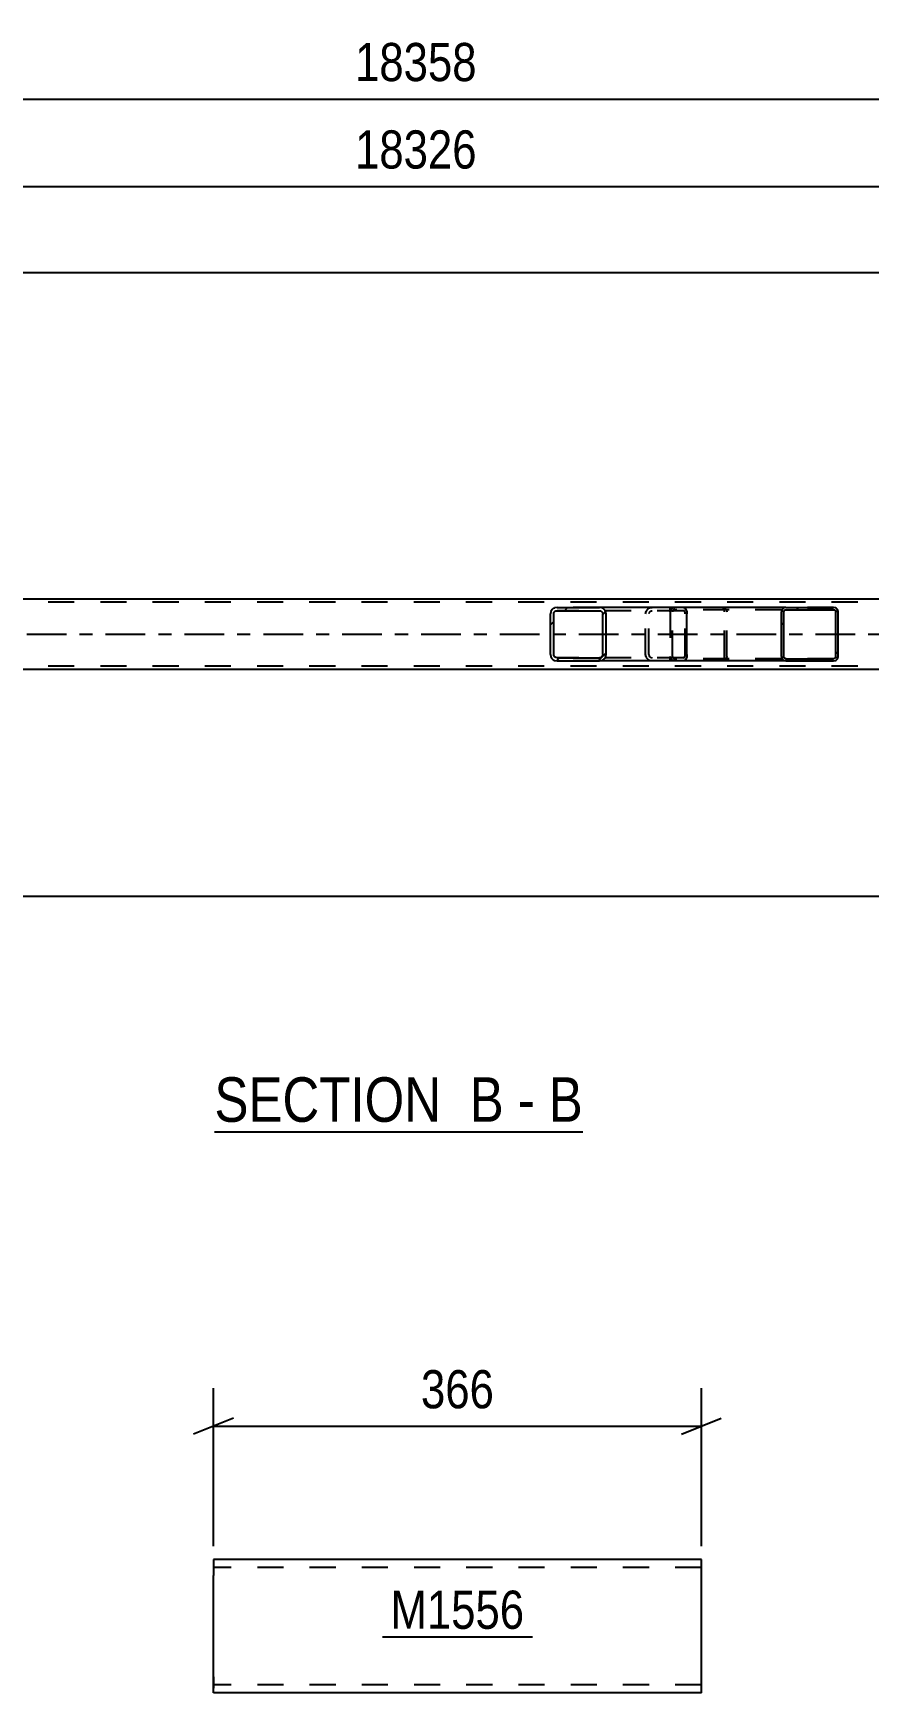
# Model space of a CAD drawing. Header units: millimetres. Extents: x 0 to 841, y 0 to 594.
# Drawn here: x 359 to 421.7, y 155.9 to 280.5 of the extents above; entities that cross this region are included whole.
import ezdxf

# ---------------------------------------------------------------- set-up
doc = ezdxf.new("R2010")
doc.units = ezdxf.units.MM
doc.linetypes.add('DXK_LINE_DOT2', pattern=[3.9198, 1.9599, -1.9599])
doc.linetypes.add('DXK_LINE_DOT3', pattern=[5.9187, 2.979, -0.9799, 0.9799, -0.9799])
doc.styles.add('Arial Narrow', font='ARIALN.TTF', dxfattribs={"height": 0.2})

# ---------------------------------------------------------------- blocks, each defined once
blk = doc.blocks.new('Unknown-814553284-12 - 5738')
at = {"color": 6, "linetype": 'Continuous'}
blk.add_line((372.64, 198.03), (400.29, 198.03), dxfattribs=at)
at = {"color": 0, "linetype": 'Continuous'}
for points in [[(390.75, 198.78), (390.75, 202.28), (372.64, 202.28), (372.64, 198.78)], [(394.36, 198.78), (394.36, 202.28), (391.8, 202.28), (391.8, 198.78)], [(396.68, 198.78), (396.68, 202.28), (395.41, 202.28), (395.41, 198.78)], [(400.29, 198.78), (400.29, 202.28), (397.73, 202.28), (397.73, 198.78)]]:
    blk.add_wipeout(points, dxfattribs=at)
at = {"color": 7, "linetype": 'Continuous', "style": 'Arial Narrow'}
for s, p in [('SECTION ', (372.64, 198.78)), ('B', (391.8, 198.78)), ('B', (397.73, 198.78)), ('-', (395.41, 198.78))]:
    blk.add_text(s, height=3.34, dxfattribs=at).set_placement(p)
blk = doc.blocks.new('Part-814553284-5862 - 5738')
at = {"linetype": 'Continuous'}
h = blk.add_hatch(dxfattribs=at)
h.set_pattern_fill('', scale=0.7, style=0, pattern_type=0)
h.set_pattern_definition([(45, (419.4212, 237.1762), (-1.57154, 1.57154), [])])
h.paths.add_polyline_path([(419.45, 237.05), (419.42, 237.18), (419.35, 237.28), (419.24, 237.35), (419.11, 237.37), (415.53, 237.37), (415.4, 237.35), (415.29, 237.28), (415.22, 237.18), (415.19, 237.05), (415.19, 233.69), (415.22, 233.57), (415.29, 233.47), (415.4, 233.4), (415.53, 233.37), (419.11, 233.37), (419.24, 233.4), (419.35, 233.47), (419.42, 233.57), (419.45, 233.69)])
h.paths.add_polyline_path([(419.26, 233.63), (419.23, 233.58), (419.17, 233.55), (419.11, 233.53), (415.53, 233.53), (415.47, 233.55), (415.41, 233.58), (415.37, 233.63), (415.36, 233.69), (415.36, 237.05), (415.37, 237.11), (415.41, 237.17), (415.47, 237.2), (415.53, 237.21), (419.11, 237.21), (419.17, 237.2), (419.23, 237.17), (419.26, 237.11), (419.28, 237.05), (419.28, 233.69)])
at = {"color": 7, "linetype": 'DXK_LINE_DOT2'}
for p, q in [((406.84, 237.05), (406.85, 237.08)), ((406.84, 237.05), (406.84, 233.69)), ((406.85, 237.08), (406.87, 237.18)), ((407.02, 237.11), (407.01, 237.05)), ((407.01, 233.69), (407.01, 237.05)), ((407.06, 237.17), (407.02, 237.11)), ((407.05, 237.35), (407.18, 237.37)), ((407.12, 237.2), (407.06, 237.17)), ((407.18, 237.21), (407.12, 237.2)), ((407.83, 237.37), (407.18, 237.37)), ((419.11, 237.21), (407.18, 237.21)), ((410.76, 237.37), (410.89, 237.35)), ((410.82, 237.2), (410.76, 237.21)), ((410.88, 237.17), (410.82, 237.2)), ((410.91, 237.11), (410.88, 237.17)), ((410.93, 237.05), (410.91, 237.11)), ((410.93, 233.69), (410.93, 237.05)), ((411.07, 237.18), (411.1, 237.05)), ((411.1, 233.69), (411.1, 237.05)), ((419.11, 237.37), (415.53, 237.37)), ((406.87, 233.57), (406.84, 233.69)), ((407.01, 233.69), (407.02, 233.63)), ((407.02, 233.63), (407.06, 233.58)), ((407.18, 233.37), (407.05, 233.4)), ((407.06, 233.58), (407.12, 233.55)), ((407.12, 233.55), (407.18, 233.53)), ((419.11, 233.53), (407.18, 233.53)), ((407.83, 233.37), (407.18, 233.37)), ((410.76, 233.53), (410.82, 233.55)), ((410.89, 233.4), (410.76, 233.37)), ((410.82, 233.55), (410.88, 233.58)), ((410.88, 233.58), (410.91, 233.63)), ((410.91, 233.63), (410.93, 233.69)), ((411.1, 233.69), (411.07, 233.57)), ((419.11, 233.37), (415.53, 233.37))]:
    blk.add_line(p, q, dxfattribs=at)
at = {"color": 2, "linetype": 'Continuous'}
for p, q in [((415.53, 237.37), (407.83, 237.37)), ((415.22, 237.18), (415.19, 237.05)), ((415.19, 233.69), (415.19, 237.05)), ((415.36, 237.05), (415.37, 237.11)), ((415.36, 233.69), (415.36, 237.05)), ((415.37, 237.11), (415.41, 237.17)), ((415.53, 237.37), (415.4, 237.35)), ((415.41, 237.17), (415.47, 237.2)), ((415.47, 237.2), (415.53, 237.21)), ((415.53, 237.37), (419.11, 237.37)), ((415.53, 237.21), (419.11, 237.21)), ((419.24, 237.35), (419.11, 237.37)), ((419.11, 237.21), (419.17, 237.2)), ((419.17, 237.2), (419.23, 237.17)), ((419.23, 237.17), (419.26, 237.11)), ((419.26, 237.11), (419.28, 237.05)), ((419.28, 233.69), (419.28, 237.05)), ((419.45, 237.05), (419.42, 237.18)), ((419.45, 233.69), (419.45, 237.05)), ((415.53, 233.37), (407.83, 233.37)), ((415.19, 233.69), (415.22, 233.57)), ((415.37, 233.63), (415.36, 233.69)), ((415.41, 233.58), (415.37, 233.63)), ((415.4, 233.4), (415.53, 233.37)), ((415.47, 233.55), (415.41, 233.58)), ((415.53, 233.53), (415.47, 233.55)), ((415.53, 233.53), (419.11, 233.53)), ((415.53, 233.37), (419.11, 233.37)), ((419.17, 233.55), (419.11, 233.53)), ((419.11, 233.37), (419.24, 233.4)), ((419.23, 233.58), (419.17, 233.55)), ((419.26, 233.63), (419.23, 233.58)), ((419.28, 233.69), (419.26, 233.63)), ((419.42, 233.57), (419.45, 233.69))]:
    blk.add_line(p, q, dxfattribs=at)
at = {"color": 7, "linetype": 'DXK_LINE_DOT2'}
for centre, start, end in [((407.17, 237.04), 110.7583, 155.6801), ((410.77, 237.04), 24.3199, 69.2417), ((407.17, 233.71), 204.3199, 249.2417), ((410.77, 233.71), 290.7583, 335.6801)]:
    blk.add_arc(centre, 0.331, start, end, dxfattribs=at)
at = {"color": 2, "linetype": 'Continuous'}
for centre, start, end in [((415.52, 237.04), 110.7583, 155.68), ((419.12, 237.04), 24.32, 69.2417), ((415.52, 233.71), 204.32, 249.2417), ((419.12, 233.71), 290.7583, 335.68)]:
    blk.add_arc(centre, 0.331, start, end, dxfattribs=at)
blk = doc.blocks.new('Part-814553284-5867 - 5738')
at = {"color": 2, "linetype": 'Continuous'}
for p, q in [((718.82, 238.01), (56.7, 238.01)), ((575.23, 232.73), (325.82, 232.73))]:
    blk.add_line(p, q, dxfattribs=at)
at = {"color": 7, "linetype": 'DXK_LINE_DOT2'}
for p, q in [((718.82, 237.77), (56.7, 237.77)), ((718.82, 232.97), (56.7, 232.97))]:
    blk.add_line(p, q, dxfattribs=at)
at = {"color": 7, "linetype": 'DXK_LINE_DOT3'}
blk.add_line((56.7, 235.37), (718.82, 235.37), dxfattribs=at)
blk = doc.blocks.new('Part-814553284-5979 - 5738')
at = {"linetype": 'Continuous'}
h = blk.add_hatch(dxfattribs=at)
h.set_pattern_fill('', scale=0.7, style=0, pattern_type=0)
h.set_pattern_definition([(45, (401.9972, 237.0775), (-1.57154, 1.57154), [])])
h.paths.add_polyline_path([(402.04, 236.89), (402, 237.08), (401.89, 237.23), (401.73, 237.34), (401.53, 237.37), (398.35, 237.37), (398.16, 237.34), (397.99, 237.23), (397.88, 237.08), (397.85, 236.89), (397.85, 233.85), (397.88, 233.67), (397.99, 233.51), (398.16, 233.41), (398.35, 233.37), (401.53, 233.37), (401.73, 233.41), (401.89, 233.51), (402, 233.67), (402.04, 233.85)])
h.paths.add_polyline_path([(401.76, 233.76), (401.71, 233.68), (401.63, 233.63), (401.53, 233.61), (398.35, 233.61), (398.25, 233.63), (398.17, 233.68), (398.12, 233.76), (398.1, 233.85), (398.1, 236.89), (398.12, 236.99), (398.17, 237.06), (398.25, 237.12), (398.35, 237.13), (401.53, 237.13), (401.63, 237.12), (401.71, 237.06), (401.76, 236.99), (401.78, 236.89), (401.78, 233.85)])
at = {"color": 2, "linetype": 'Continuous'}
for p, q in [((397.88, 237.08), (397.85, 236.89)), ((397.85, 233.85), (397.85, 236.89)), ((398.1, 236.89), (398.12, 236.99)), ((398.1, 233.85), (398.1, 236.89)), ((398.12, 236.99), (398.17, 237.06)), ((398.35, 237.37), (398.16, 237.34)), ((398.17, 237.06), (398.25, 237.12)), ((398.25, 237.12), (398.35, 237.13)), ((398.35, 237.37), (401.53, 237.37)), ((398.35, 237.13), (401.53, 237.13)), ((407.83, 237.37), (401.53, 237.37)), ((401.73, 237.34), (401.53, 237.37)), ((401.53, 237.13), (401.63, 237.12)), ((401.63, 237.12), (401.71, 237.06)), ((401.71, 237.06), (401.76, 236.99)), ((401.76, 236.99), (401.78, 236.89)), ((401.78, 233.85), (401.78, 236.89)), ((402.04, 236.89), (402, 237.08)), ((402.04, 233.85), (402.04, 236.89)), ((407.83, 237.37), (407.94, 237.34)), ((407.94, 237.34), (408.02, 237.23)), ((408.02, 237.23), (408.08, 237.08)), ((408.08, 237.08), (408.1, 236.89)), ((408.1, 233.85), (408.1, 236.89)), ((397.85, 233.85), (397.88, 233.67)), ((398.12, 233.76), (398.1, 233.85)), ((398.17, 233.68), (398.12, 233.76)), ((398.16, 233.41), (398.35, 233.37)), ((398.25, 233.63), (398.17, 233.68)), ((398.35, 233.61), (398.25, 233.63)), ((398.35, 233.61), (401.53, 233.61)), ((398.35, 233.37), (401.53, 233.37)), ((401.63, 233.63), (401.53, 233.61)), ((401.53, 233.37), (401.73, 233.41)), ((407.83, 233.37), (401.53, 233.37)), ((401.71, 233.68), (401.63, 233.63)), ((401.76, 233.76), (401.71, 233.68)), ((401.78, 233.85), (401.76, 233.76)), ((402, 233.67), (402.04, 233.85)), ((407.94, 233.41), (407.83, 233.37)), ((408.02, 233.51), (407.94, 233.41)), ((408.08, 233.67), (408.02, 233.51)), ((408.1, 233.85), (408.08, 233.67))]:
    blk.add_line(p, q, dxfattribs=at)
at = {"color": 7, "linetype": 'DXK_LINE_DOT2'}
for p, q in [((401.53, 237.37), (398.35, 237.37)), ((407.83, 237.13), (398.35, 237.13)), ((405, 236.89), (405.03, 237.08)), ((405, 233.85), (405, 236.89)), ((405.27, 236.99), (405.25, 236.89)), ((405.25, 233.85), (405.25, 236.89)), ((405.32, 237.06), (405.27, 236.99)), ((405.31, 237.34), (405.5, 237.37)), ((405.32, 237.06), (405.34, 237.08)), ((405.34, 237.08), (405.4, 237.12)), ((405.4, 237.12), (405.5, 237.13)), ((406.84, 237.13), (406.84, 237.37)), ((407.89, 237.12), (407.83, 237.13)), ((407.93, 237.06), (407.89, 237.12)), ((407.96, 236.99), (407.93, 237.06)), ((407.97, 236.89), (407.96, 236.99)), ((407.97, 233.85), (407.97, 236.89)), ((407.83, 233.61), (398.35, 233.61)), ((401.53, 233.37), (398.35, 233.37)), ((405.03, 233.67), (405, 233.85)), ((405.25, 233.85), (405.27, 233.76)), ((405.27, 233.76), (405.32, 233.68)), ((405.5, 233.37), (405.31, 233.41)), ((405.32, 233.68), (405.34, 233.67)), ((405.34, 233.67), (405.4, 233.63)), ((405.4, 233.63), (405.5, 233.61)), ((406.84, 233.37), (406.84, 233.61)), ((407.83, 233.61), (407.89, 233.63)), ((407.89, 233.63), (407.93, 233.68)), ((407.93, 233.68), (407.96, 233.76)), ((407.96, 233.76), (407.97, 233.85))]:
    blk.add_line(p, q, dxfattribs=at)
at = {"color": 2, "linetype": 'Continuous'}
for centre, start, end in [((398.33, 236.88), 111.1941, 156.1506), ((401.55, 236.88), 23.8494, 68.8059), ((398.33, 233.87), 203.8494, 248.8059), ((401.55, 233.87), 291.1941, 336.1506)]:
    blk.add_arc(centre, 0.492, start, end, dxfattribs=at)
at = {"color": 7, "linetype": 'DXK_LINE_DOT2'}
for centre, start, end in [((405.48, 236.88), 111.1941, 156.1506), ((405.48, 233.87), 203.8494, 248.8059)]:
    blk.add_arc(centre, 0.492, start, end, dxfattribs=at)
blk = doc.blocks.new('Part-814553284-10537 - 10536')
at = {"color": 2, "linetype": 'Continuous'}
for p, q in [((372.58, 165.93), (372.58, 164.73)), ((409.18, 165.93), (372.58, 165.93)), ((409.18, 155.93), (409.18, 165.93)), ((372.58, 157.13), (372.58, 164.73)), ((372.58, 156.02), (372.58, 157.13)), ((372.58, 155.93), (372.58, 156.02)), ((409.18, 155.93), (372.58, 155.93))]:
    blk.add_line(p, q, dxfattribs=at)
at = {"color": 7, "linetype": 'DXK_LINE_DOT2'}
for p, q in [((409.18, 165.33), (372.58, 165.33)), ((372.58, 157.13), (372.58, 156.28)), ((372.58, 156.53), (372.58, 156.57)), ((409.18, 156.53), (372.58, 156.53)), ((372.58, 155.93), (372.58, 155.93)), ((409.18, 156.53), (409.18, 156.57))]:
    blk.add_line(p, q, dxfattribs=at)
blk = doc.blocks.new('StraightDimension-814553284-6183 - 5738')
at = {"color": 7, "linetype": 'Continuous'}
blk.add_line((45.84, 275.53), (729.68, 275.53), dxfattribs=at)
at = {"color": 0}
blk.add_wipeout([(392.93, 276.28), (392.93, 280.48), (382.59, 280.48), (382.59, 276.28)], dxfattribs=at)
at = {"color": 3, "style": 'Arial Narrow'}
blk.add_text('18358', height=2.863, dxfattribs=at).set_placement((383.19, 276.88))
blk = doc.blocks.new('StraightDimension-814553284-6166 - 5738')
at = {"color": 7, "linetype": 'Continuous'}
blk.add_line((320.62, 262.53), (576.03, 262.53), dxfattribs=at)
blk = doc.blocks.new('StraightDimension-814553284-6200 - 5738')
at = {"color": 7, "linetype": 'Continuous'}
blk.add_line((320.62, 215.72), (576.03, 215.72), dxfattribs=at)
blk = doc.blocks.new('StraightDimension-814553284-6227 - 5738')
at = {"color": 7, "linetype": 'Continuous'}
blk.add_line((46.48, 268.97), (729.04, 268.97), dxfattribs=at)
at = {"color": 0}
blk.add_wipeout([(392.93, 269.72), (392.93, 273.92), (382.59, 273.92), (382.59, 269.72)], dxfattribs=at)
at = {"color": 3, "style": 'Arial Narrow'}
blk.add_text('18326', height=2.863, dxfattribs=at).set_placement((383.19, 270.32))
blk = doc.blocks.new('StraightDimension-814553284-10539 - 10536')
at = {"color": 7, "linetype": 'Continuous'}
for p, q in [((372.58, 166.93), (372.58, 178.78)), ((409.18, 166.93), (409.18, 178.78)), ((374.08, 176.53), (371.08, 175.33)), ((372.58, 175.93), (409.18, 175.93)), ((407.68, 175.33), (410.68, 176.53))]:
    blk.add_line(p, q, dxfattribs=at)
at = {"color": 0}
blk.add_wipeout([(394.22, 176.68), (394.22, 180.88), (387.54, 180.88), (387.54, 176.68)], dxfattribs=at)
at = {"color": 3, "style": 'Arial Narrow'}
blk.add_text('366', height=2.863, dxfattribs=at).set_placement((388.14, 177.28))
blk = doc.blocks.new('Mark-814553284-10542 - 10536')
at = {"color": 0}
blk.add_wipeout([(395.9, 160.73), (395.9, 163.73), (385.85, 163.73), (385.85, 160.73)], dxfattribs=at)
blk.add_wipeout([(395.9, 160.73), (395.9, 163.73), (385.85, 163.73), (385.85, 160.73)], dxfattribs=at)
at = {"color": 30, "linetype": 'Continuous'}
blk.add_line((385.25, 160.13), (396.5, 160.13), dxfattribs=at)
at = {"color": 3, "style": 'Arial Narrow'}
blk.add_text('M1556', height=2.863, dxfattribs=at).set_placement((385.85, 160.73))

msp = doc.modelspace()

# ---------------------------------------------------------------- block references
for name in ['StraightDimension-814553284-6183 - 5738', 'Part-814553284-5867 - 5738', 'Part-814553284-5979 - 5738', 'Part-814553284-5862 - 5738', 'StraightDimension-814553284-6200 - 5738', 'Unknown-814553284-12 - 5738', 'StraightDimension-814553284-10539 - 10536', 'Part-814553284-10537 - 10536']:
    msp.add_blockref(name, (0, 0))

# ---------------------------------------------------------------- next in the draw order: block references
for name in ['StraightDimension-814553284-6166 - 5738', 'Mark-814553284-10542 - 10536']:
    msp.add_blockref(name, (0, 0))

# ---------------------------------------------------------------- next in the draw order: block references
msp.add_blockref('StraightDimension-814553284-6227 - 5738', (0, 0))

doc.saveas('drawing.dxf')
